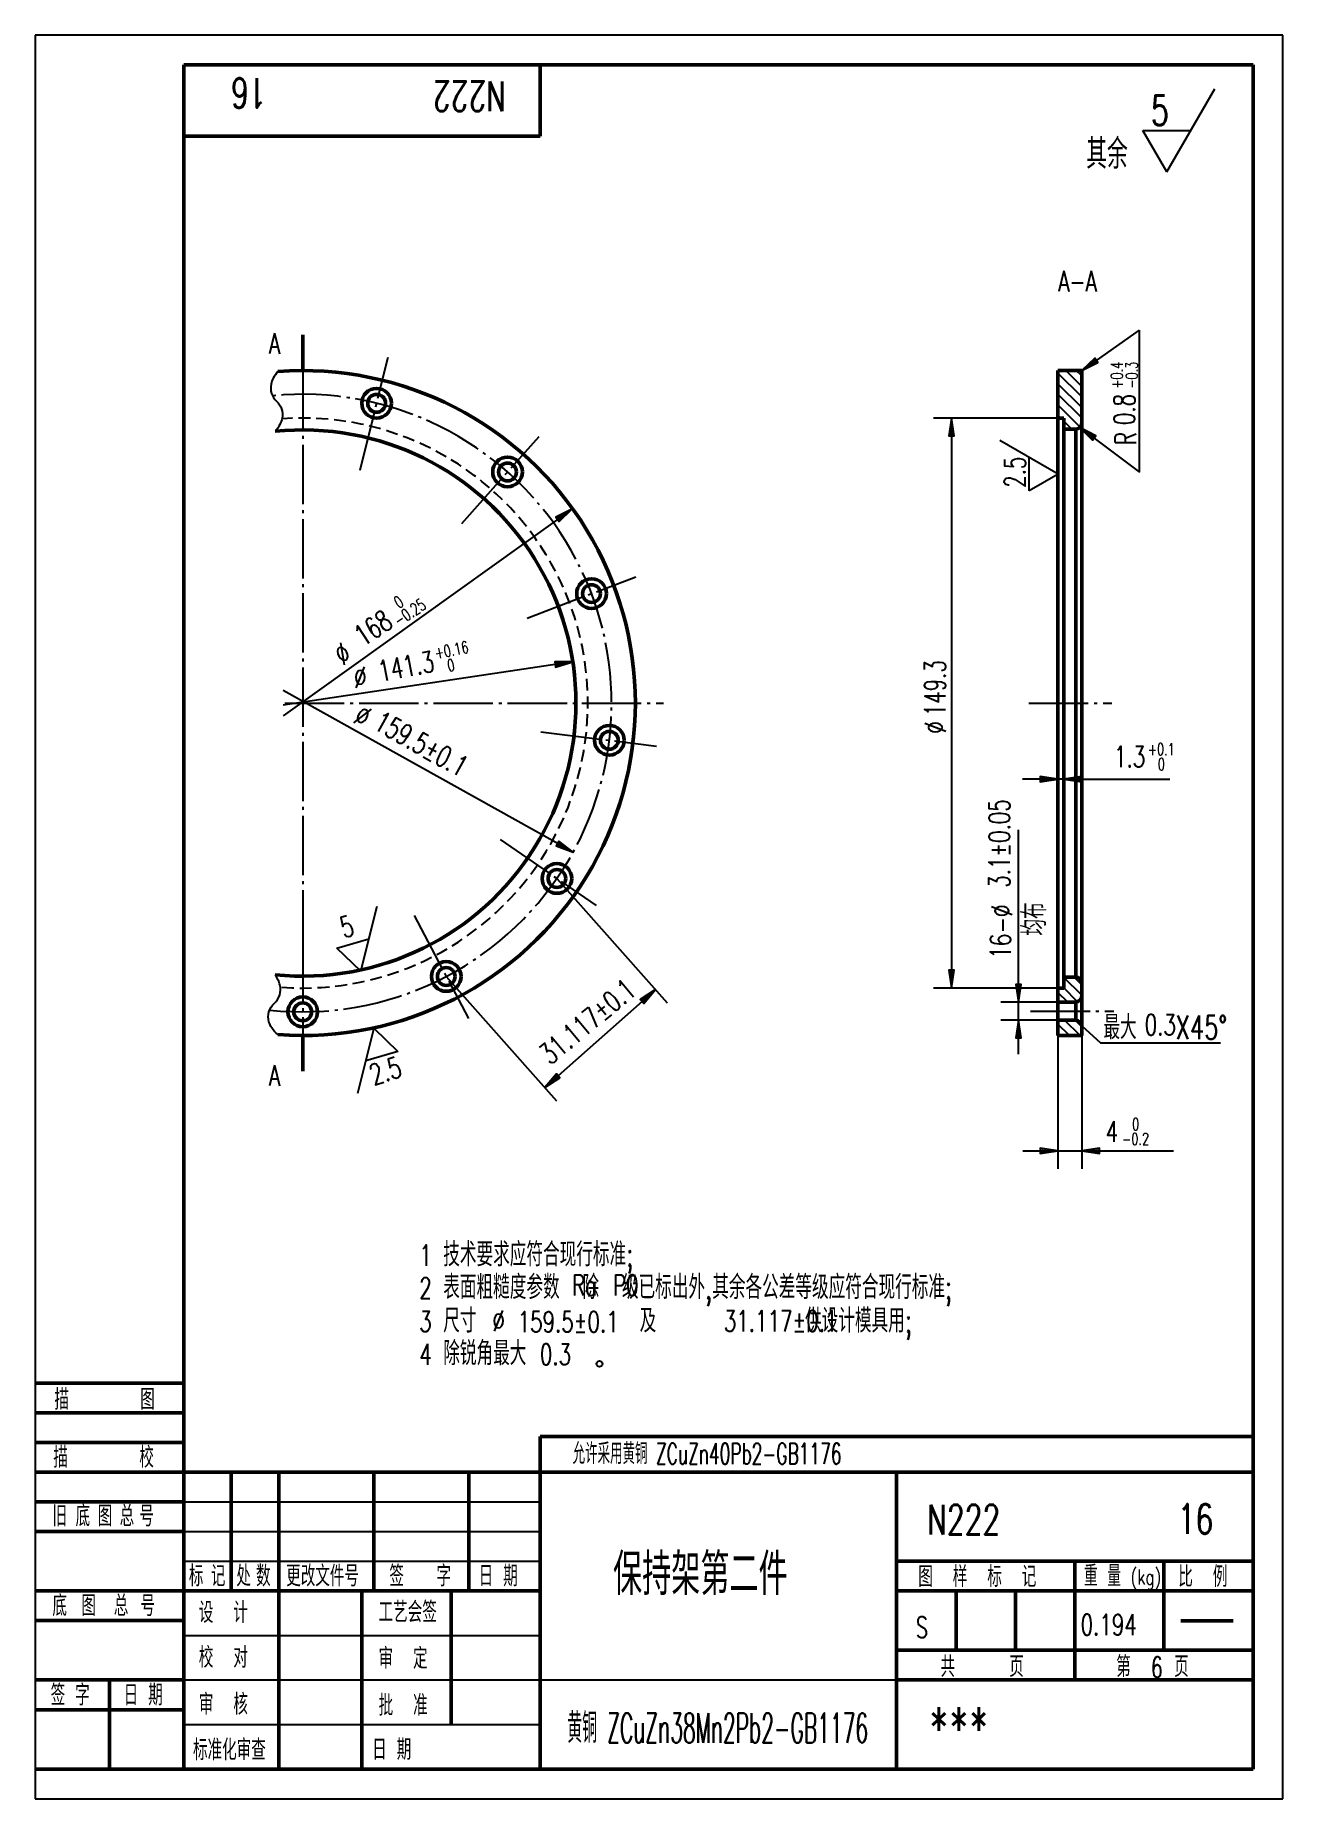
# Model space of a CAD drawing. Extents: x 0 to 210, y 0 to 297.
import ezdxf
from ezdxf.enums import TextEntityAlignment as Align

# ---------------------------------------------------------------- set-up
doc = ezdxf.new("R2010")
doc.units = 0
doc.header["$MEASUREMENT"] = 0
doc.linetypes.add('CENTER', pattern=[12.5, 10, -1, 0.5, -1])
doc.linetypes.add('HIDDEN', pattern=[3, 2, -1])
doc.layers.get('0').update_dxf_attribs({"color": 6, "linetype": 'CONTINUOUS'})
doc.layers.get('DEFPOINTS').update_dxf_attribs({"linetype": 'CONTINUOUS'})
doc.layers.add('1', color=2, linetype='CONTINUOUS', lineweight=50)
for name, color, linetype in [('2', 6, 'CONTINUOUS'), ('3', 7, 'CENTER'), ('5', 3, 'HIDDEN'), ('90', 7, 'CONTINUOUS')]:
    doc.layers.add(name, color=color, linetype=linetype)
doc.styles.add('HZ', font='SIMPLEX', dxfattribs={"width": 0.7, "bigfont": 'HZTXT'})
doc.dimstyles.get("Standard").update_dxf_attribs({"dimtxt": 0.18, "dimasz": 0.18, "dimexe": 0.18, "dimexo": 0.0625, "dimgap": 0.09, "dimtad": 0, "dimtih": 1, "dimtoh": 1, "dimdec": 4, "dimzin": 0, "dimdsep": 46, "dimtxsty": 'Standard', "dimcen": 0.09, "dimadec": 0, "dimazin": 0, "dimtfac": 1, "dimtdec": 4, "dimtofl": 0, "dimtmove": 0, "dimatfit": 3, "dimfxl": 0, "dimtolj": 1, "dimtzin": 0, "dimarcsym": 0})

# ---------------------------------------------------------------- blocks, each defined once
blk = doc.blocks.new('BLK', base_point=(1, 0))
for points in [[(0, 0), (1, 0), (0, 0.15), (0, -0.15), (1, 0)], [(0, 0.07), (0.5, 0), (0, -0.07)]]:
    blk.add_lwpolyline(points)
blk = doc.blocks.new('*D4')
at = {"color": 0, "linetype": 'ByBlock'}
for p, q in [((89.4, 47.99), (68.46, 47.99)), ((71.46, 44.99), (71.46, -44.99)), ((89.4, -47.99), (68.46, -47.99))]:
    blk.add_line(p, q, dxfattribs=at)
at = {"layer": 'DEFPOINTS', "color": 0, "linetype": 'ByBlock'}
for p in [(89.4, 47.99), (71.46, -47.99), (89.4, -47.99)]:
    blk.add_point(p, dxfattribs=at)
at = {"color": 0, "linetype": 'ByBlock', "xscale": 3, "yscale": 3, "zscale": 3}
for p, rotation in [((71.46, 47.99), 90), ((71.46, -47.99), 270)]:
    blk.add_blockref('BLK', p, dxfattribs=dict(at, rotation=rotation))
blk = doc.blocks.new('*X3')
at = {"color": 0}
for p, q in [((93.12, -56), (90.51, -53.38)), ((93.4, -54.51), (92.27, -53.38)), ((91.36, -56), (89.4, -54.05)), ((89.59, -56), (89.4, -55.81))]:
    blk.add_line(p, q, dxfattribs=at)
blk = doc.blocks.new('*X2')
at = {"color": 0}
for p, q in [((93.4, -49.21), (90.4, -46.21)), ((93.4, -47.44), (92.11, -46.14)), ((91.04, -50.38), (89.4, -48.74)), ((92.71, -50.29), (90.4, -47.98))]:
    blk.add_line(p, q, dxfattribs=at)
blk = doc.blocks.new('*X1')
at = {"color": 0}
for p, q in [((93.4, 51.56), (89.4, 55.56)), ((93.4, 49.79), (89.4, 53.79)), ((93.4, 53.32), (90.72, 56)), ((93.4, 55.09), (92.49, 56)), ((93.4, 48.02), (89.4, 52.02)), ((93.16, 46.49), (89.4, 50.25)), ((89.9, 47.99), (89.4, 48.48)), ((91.74, 46.14), (90.4, 47.48))]:
    blk.add_line(p, q, dxfattribs=at)
blk = doc.blocks.new('*D5')
at = {"color": 0, "linetype": 'ByBlock'}
for p, q in [((87.82, 154.99), (106.39, 134.03)), ((69.19, 138.49), (87.76, 117.52)), ((102.15, 134.28), (88.01, 121.76))]:
    blk.add_line(p, q, dxfattribs=at)
at = {"layer": 'DEFPOINTS', "color": 0, "linetype": 'ByBlock'}
for p in [(87.82, 154.99), (69.19, 138.49), (85.77, 119.77)]:
    blk.add_point(p, dxfattribs=at)
at = {"color": 0, "linetype": 'ByBlock', "xscale": 3, "yscale": 3, "zscale": 3}
for p, rotation in [((104.4, 136.27), 41.5384615384616), ((85.77, 119.77), 221.5384615384616)]:
    blk.add_blockref('BLK', p, dxfattribs=dict(at, rotation=rotation))
blk = doc.blocks.new('A$C2888006D')
at = {"layer": '2', "style": 'HZ', "width": 0.6}
blk.add_text('允许采用黄铜 ZCuZn40Pb2-GB1176', height=3.5, dxfattribs=at).set_placement((-0.17, 0))

msp = doc.modelspace()

# ---------------------------------------------------------------- linework, layer by layer
at = {"layer": '1'}
for p, q in [((25, 292), (25, 5)), ((205, 292), (25, 292)), ((85, 280), (85, 292)), ((205, 5), (205, 292)), ((25, 280), (85, 280)), ((45.02036, 240.52877), (45.02036, 246.52877)), ((172.16623, 240.52877), (176.16623, 240.52877)), ((172.16623, 128.52877), (172.16623, 240.52877)), ((176.16623, 240.52877), (176.16623, 128.52877)), ((172.16623, 232.5176), (173.16623, 232.5176)), ((173.16623, 232.5176), (173.16623, 136.53994)), ((173.16623, 230.67367), (175.16623, 230.67367)), ((175.16623, 230.67367), (175.16623, 138.38388)), ((173.16623, 138.38388), (175.16623, 138.38388)), ((172.16623, 136.53994), (173.16623, 136.53994)), ((172.16623, 134.14513), (175.16623, 134.14513)), ((175.16623, 134.14513), (175.16623, 131.14513)), ((172.16623, 131.14513), (175.16623, 131.14513)), ((45.02036, 128.52877), (45.02036, 122.52877)), ((172.16623, 128.52877), (176.16623, 128.52877)), ((0, 70), (25, 70)), ((0, 65), (25, 65)), ((0, 60), (25, 60)), ((85, 61), (85, 5)), ((85, 61), (205, 61)), ((0, 55), (25, 55)), ((25, 55), (205, 55)), ((33, 55), (33, 35)), ((41, 55), (41, 5)), ((57, 55), (57, 35)), ((73, 55), (73, 35)), ((145, 55), (145, 5)), ((0, 50), (25, 50)), ((0, 45), (25, 45)), ((145, 40), (205, 40)), ((175, 40), (175, 20)), ((190, 40), (190, 25)), ((0, 35), (25, 35)), ((25, 35), (85, 35)), ((55, 35), (55, 5)), ((70, 35), (70, 12.5)), ((145, 35), (205, 35)), ((155, 35), (155, 25)), ((165, 35), (165, 25)), ((0, 30), (25, 30)), ((192.82643, 29.93566), (201.63835, 29.93566)), ((145, 25), (205, 25)), ((0, 20), (25, 20)), ((12.5, 20), (12.5, 5)), ((145, 20), (205, 20)), ((0, 15), (25, 15)), ((0, 5), (205, 5))]:
    msp.add_line(p, q, dxfattribs=at)
for centre, radius in [((57.46477, 235.01775), 2.5), ((57.46477, 235.01775), 1.5), ((79.50273, 223.45133), 2.5), ((79.50273, 223.45133), 1.5), ((93.6412, 202.96823), 2.5), ((93.6412, 202.96823), 1.5), ((96.64122, 178.26087), 2.5), ((96.64122, 178.26087), 1.5), ((87.81552, 154.98941), 2.5), ((87.81552, 154.98941), 1.5), ((69.18596, 138.48506), 2.5), ((69.18596, 138.48506), 1.5), ((45.02036, 132.52877), 2.5), ((45.02036, 132.52877), 1.5)]:
    msp.add_circle(centre, radius, dxfattribs=at)
for centre, radius, start, end in [((45.02036, 184.52877), 56, 265.6924356, 94.2695357), ((175.16623, 231.67367), 1, 270, 0), ((45.02036, 184.52877), 46, 264.220877, 95.7721314), ((175.16623, 137.38388), 1, 0, 90), ((174.97586, 135.3355), 1.2055, 279.0860654, 350.9139346), ((174.97586, 129.95476), 1.2055, 9.0860654, 80.9139346)]:
    msp.add_arc(centre, radius, start, end, dxfattribs=at)
at = {"layer": '2'}
for p, q in [((0, 297), (0, 0)), ((210, 297), (0, 297)), ((210, 0), (210, 297)), ((190.47409, 273.98666), (198.55699, 287.98666)), ((186.43264, 280.98666), (194.51554, 280.98666)), ((190.47409, 273.98666), (186.43264, 280.98666)), ((178.62591, 242.24633), (185.91432, 247.3357)), ((185.91432, 223.41767), (185.91432, 247.3357)), ((172.19272, 223.08057), (162.38818, 228.73073)), ((178.27125, 229.16379), (185.91432, 223.41767)), ((167.295, 220.24762), (167.29045, 225.90565)), ((172.19272, 223.08057), (167.295, 220.24762)), ((87.90692, 215.46591), (41.72097, 182.36486)), ((90.49247, 191.47767), (41.72097, 184.19531)), ((90.54957, 159.40726), (41.72097, 186.6411)), ((54.83027, 139.35001), (57.52874, 150.33962)), ((50.74625, 143.26588), (56.17951, 144.84481)), ((54.83027, 139.35001), (50.74625, 143.26588)), ((56.96788, 129.75196), (54.2694, 118.76234)), ((56.96788, 129.75196), (61.0519, 125.83608)), ((176.16623, 130.14513), (179.34807, 127.32562)), ((61.0519, 125.83608), (55.61864, 124.25715)), ((179.34807, 127.32562), (199.50668, 127.32562)), ((25, 50), (85, 50)), ((25, 45), (85, 45)), ((25, 40), (85, 40)), ((25, 27.5), (85, 27.5)), ((25, 20), (85, 20)), ((85, 20), (145, 20)), ((25, 12.5), (85, 12.5)), ((0, 0), (210, 0))]:
    msp.add_line(p, q, dxfattribs=at)
at = {"layer": '2', "linetype": 'ByBlock'}
for p, q in [((173.16623, 171.71585), (166.16623, 171.71585)), ((176.16623, 171.71585), (190.98878, 171.71585)), ((165.54507, 125.42595), (165.54507, 163.20743)), ((172.16623, 134.14513), (162.54507, 134.14513)), ((172.16623, 131.14513), (162.54507, 131.14513)), ((172.16623, 128.52877), (172.16623, 106.09542)), ((176.16623, 128.52877), (176.16623, 106.09542)), ((166.27058, 109.09542), (191.63742, 109.09542))]:
    msp.add_line(p, q, dxfattribs=at)
at = {"layer": '2'}
for points in [[(40.85124, 240.37337, 0.055863548), (40.07133, 239.25011, 0.071197516), (39.69953, 238.24142, 0.266251582), (40.61448, 235.37964, -0.263516727), (41.55242, 232.49683, -0.071031023), (41.17972, 231.45184, -0.056266285), (40.39403, 230.29554)], [(40.81417, 128.68696, -0.061956692), (39.80551, 129.83309, -0.082976306), (39.32638, 130.87133, -0.283877055), (40.23115, 133.94341, 0.278060174), (41.1857, 137.06016, 0.048226245), (40.9008, 137.86149, 0.039537899), (40.38844, 138.76257)]]:
    msp.add_lwpolyline(points, format="xyb", dxfattribs=at)
msp.add_circle((94.97959, 73.23096), 0.5, dxfattribs=at)
at = {"layer": '3'}
for p, q in [((54.68846, 223.7538), (59.3793, 242.78528)), ((45.02036, 240.52877), (45.02036, 144.12983)), ((71.80981, 214.76782), (84.80772, 229.43942)), ((82.79403, 198.85444), (101.12133, 205.80507)), ((42.02036, 184.52877), (105.74656, 184.52877)), ((167.27289, 184.52877), (181.23473, 184.52877)), ((85.12475, 179.65922), (104.58289, 177.29657)), ((78.26804, 161.57956), (94.39939, 150.44489)), ((63.79468, 148.75728), (72.90375, 131.40141)), ((45.02036, 144.12983), (45.02036, 128.52877)), ((167.56638, 132.64513), (181.58487, 132.64513))]:
    msp.add_line(p, q, dxfattribs=at)
msp.add_arc((45.02036, 184.52877), 52, 263.8454237, 95.6062415, dxfattribs=at)
at = {"layer": '5'}
msp.add_arc((45.02036, 184.52877), 48, 265.8215376, 94.0979385, dxfattribs=at)

# ---------------------------------------------------------------- block references
msp.add_blockref('A$C2888006D', (90.62768, 56.37038))
at = {"layer": '2', "xscale": 3, "yscale": 3, "zscale": 3}
for p, rotation in [((176.16623, 240.52877), 214.9259536586319), ((175.87334, 230.96657), 143.063842765313), ((90.34535, 217.21351), 35.62882235148253), ((90.49247, 191.47767), 8.492423611694932), ((90.54957, 159.40726), 330.849691657895)]:
    msp.add_blockref('BLK', p, dxfattribs=dict(at, rotation=rotation))
at = {"layer": '2'}
for name in ['*X1', '*X2', '*X3']:
    msp.add_blockref(name, (82.76444, 184.52877), dxfattribs=at)
at = {"layer": '2', "linetype": 'ByBlock', "xscale": 3, "yscale": 3, "zscale": 3}
for p in [(172.16623, 171.71585), (172.16623, 109.09542)]:
    msp.add_blockref('BLK', p, dxfattribs=at)
for p, rotation in [((173.16623, 171.71585), 180), ((165.54507, 134.14513), 270), ((176.16623, 109.09542), 180)]:
    msp.add_blockref('BLK', p, dxfattribs=dict(at, rotation=rotation))
at = {"layer": '2', "color": 0, "linetype": 'ByBlock', "xscale": 3, "yscale": 3, "zscale": 3, "rotation": 90}
msp.add_blockref('BLK', (165.54507, 131.14513), dxfattribs=at)

# ---------------------------------------------------------------- texts
at = {"layer": '2', "style": 'HZ', "width": 0.7}
for s, height, rotation, p in [('16', 5, 180, (38.95559, 289.7797)), ('R', 3.5, 90, (185.32054, 227.97569)), ('2.5', 3.5, 89.2054752, (166.62303, 220.76893)), ('%%c', 3.5, 30.7639292, (51.73063, 190.76611)), ('%%c', 3.5, 329.2360708, (53.33689, 181.3833)), ('%%c', 3.5, 90, (153.27037, 179.36376)), ('-%%c', 3.5, 90, (164.45415, 145.74646)), ('均布', 4, 90, (170.17364, 145.37114))]:
    msp.add_text(s, height=height, rotation=rotation, dxfattribs=at).set_placement(p)
at = {"layer": '2', "style": 'HZ'}
for s, height, width, p in [('其余', 5, 0.7, (176.91394, 274.51698)), ('A-A', 3.5, 0.7, (172.1825, 253.82622)), ('A', 3.5, 0.7, (39.32638, 243.34475)), ('%%c', 3.5, 0.7, (53.66715, 187.12022)), ('最大', 4, 0.7, (179.81121, 127.91016)), ('X45%%d', 4, 0.7, (191.98256, 127.91016)), ('A', 3.5, 0.7, (39.32638, 120.07247)), ('1', 3.5, 0.7, (64.64076, 89.77124)), ('  技术要求应符合现行标准;', 4, 0.7, (64.83592, 89.66353)), ('2', 3.5, 0.7, (64.64076, 84.26665)), ('  表面粗糙度参数  除  级已标出外,其余各公差等级应符合现行标准;', 4, 0.7, (64.83592, 84.16353)), ('Ra', 3.5, 0.7, (90.33693, 84.72659)), ('P0', 3.5, 0.7, (97.25598, 84.72659)), ('3', 3.5, 0.7, (64.64076, 78.61503)), ('  尺寸             及            供设计模具用;', 4, 0.7, (64.83592, 78.51649)), ('%%c', 3.5, 0.7, (76.95671, 78.71944)), ('  除锐角最大', 4, 0.7, (64.83592, 73.01649)), ('4', 3.5, 0.7, (64.64076, 73.09257)), ('描', 3.5, 0.7, (3.22753, 65.50101)), ('图', 3.5, 0.7, (17.66888, 65.50101)), ('描', 3.5, 0.7, (3.03238, 55.74288)), ('校', 3.5, 0.7, (17.51876, 55.74288)), ('旧', 3.5, 0.7, (2.88226, 45.85964)), ('底', 3.5, 0.7, (6.78533, 45.85964)), ('图', 3.5, 0.7, (10.49324, 45.85964)), ('总', 3.5, 0.7, (14.20115, 45.85964)), ('号', 3.5, 0.7, (17.51876, 45.85964)), ('16', 5, 0.7, (192.31603, 44.62647)), ('保持架第二件', 7, 0.7, (97.26138, 34.29644)), ('标', 3.5, 0.7, (25.8503, 35.76194)), ('记', 3.5, 0.7, (29.55821, 35.76194)), ('处', 3.5, 0.7, (33.85158, 35.76194)), ('数', 3.5, 0.7, (37.16919, 35.76194)), ('更改文件号', 3.5, 0.7, (42.24318, 35.76194)), ('签   字', 3.5, 0.7, (59.61182, 35.76194)), ('日 期', 3.5, 0.7, (74.63862, 35.76194)), ('图  样  标  记', 3.5, 0.7, (148.64674, 35.65471)), ('重 量', 3.5, 0.666, (176.52363, 35.77982)), ('比  例', 3.5, 0.7, (192.42112, 35.65471)), ('底', 3.5, 0.7, (2.88226, 30.75777)), ('图', 3.5, 0.7, (7.7611, 30.75777)), ('总', 3.5, 0.7, (13.22539, 30.75777)), ('号', 3.5, 0.7, (17.71391, 30.75777)), ('设  计', 3.5, 0.7, (27.53162, 29.61396)), ('工艺会签', 3.5, 0.7, (57.79539, 29.68545)), ('S', 3.5, 0.666, (148.25643, 27.11188)), ('校  对', 3.5, 0.7, (27.53162, 22.05409)), ('审  定', 3.5, 0.7, (57.79539, 21.87537)), ('共     页', 3.5, 0.7, (152.38467, 20.49923)), ('第    页', 3.5, 0.7, (181.97291, 20.49923)), ('6', 3.5, 0.666, (187.80336, 20.39384)), ('签 字', 3.5, 0.7, (2.58203, 15.70952)), ('日 期', 3.5, 0.7, (14.87668, 15.70952)), ('审  核', 3.5, 0.7, (27.53162, 14.15465)), ('批  准', 3.5, 0.7, (57.79539, 13.97593)), ('标准化审查', 3.5, 0.7, (26.55586, 6.48755)), ('日 期', 3.5, 0.7, (56.71454, 6.54117))]:
    msp.add_text(s, height=height, dxfattribs=dict(at, width=width)).set_placement(p)
at = {"layer": '2', "style": 'HZ', "width": 0.761019}
msp.add_text('(kg)', height=2.5, dxfattribs=at).set_placement((184.3748, 36.08364), (189.53885, 36.08364), align=Align.FIT)
at = {"layer": '90', "style": 'HZ', "width": 0.7}
for s, height, rotation, p in [('N222', 5, 180, (79.22486, 289.2271)), ('+0.4', 2, 90, (183.07852, 237.46847)), ('-0.3', 2, 90, (185.57852, 237.46847)), ('0.8', 3.5, 90, (185.07852, 231.33513)), ('0', 2, 33.6562004, (61.21097, 200.39719)), ('-0.25', 2, 33.6562004, (61.18145, 197.37409)), ('168', 3.5, 33.6562004, (55.21643, 194.00319)), ('141.3', 3.5, 10.989802, (58.12053, 188.10194)), ('+0.16', 2, 10.989802, (67.42499, 191.94619)), ('0', 2, 10.989802, (69.57039, 189.81612)), ('149.3', 3.5, 90, (153.21967, 182.30954)), ('159.5%%p0.1', 3.5, 330.7369866, (56.70884, 180.29396)), ('3.1%%p0.05', 3.5, 90, (164.04173, 153.41705)), ('16', 3.5, 90, (164.25692, 141.47897)), ('31.117%%p0.1', 3.5, 39.5911451, (86.69131, 123.4724))]:
    msp.add_text(s, height=height, rotation=rotation, dxfattribs=at).set_placement(p)
msp.add_text('5', height=5, dxfattribs=at).set_placement((189.32869, 281.84451), align=Align.CENTER)
at = {"layer": '90', "style": 'HZ'}
for s, height, width, p in [('1.3', 3.5, 0.7, (181.61008, 173.75138)), ('+0.1', 2, 0.7, (187.27675, 175.75138)), ('0', 2, 0.7, (188.97675, 173.25138)), ('0.3', 3.5, 0.7, (186.7701, 128.60638)), ('4', 3.5, 0.7, (180.19758, 110.61504)), ('0', 2, 0.7, (184.64758, 112.61504)), ('-0.2', 2, 0.7, (182.94758, 110.11504)), ('159.5%%p0.1', 3.5, 0.7, (81.19577, 78.58196)), ('31.117%%p0.1', 3.5, 0.7, (115.91865, 78.71039)), ('0.3', 3.5, 0.7, (84.95172, 73.08798)), ('N222', 5, 0.7, (150.1573, 44.5203)), ('0.194', 3.5, 0.7, (175.97758, 27.55974)), ('黄铜 ZCuZn38Mn2Pb2-GB1176', 5, 0.5, (89.56371, 9.41675)), ('***', 7, 0.7, (150.42933, 8.40868))]:
    msp.add_text(s, height=height, dxfattribs=dict(at, width=width)).set_placement(p)
at = {"layer": '90', "style": 'HZ', "width": 0.7}
for s, p in [('5', (52.95861, 145.20683)), ('2.5', (59.46583, 120.91782))]:
    msp.add_text(s, height=3.5, rotation=17.3847873, dxfattribs=at).set_placement(p, align=Align.CENTER)

# ---------------------------------------------------------------- dimensions: what is measured, and where the dimension line sits
at = {"layer": '2'}
dim = msp.add_linear_dim(base=(154.22299, 136.53994), p1=(172.16623, 232.5176), p2=(172.16623, 136.53994), angle=90, text='  ', dimstyle='Standard', dxfattribs=at)
dim.commit()
dim.dimension.update_dxf_attribs({"geometry": '*D4', "text_midpoint": (150.72299, 184.52877), "insert": (82.76444, 184.52877)})
dim = msp.add_aligned_dim(p1=(87.81552, 154.98941), p2=(69.18596, 138.48506), distance=25.00445, text=' ', dimstyle='Standard', dxfattribs=at)
dim.commit()
dim.dimension.update_dxf_attribs({"geometry": '*D5', "text_midpoint": (92.76083, 130.64092)})

doc.saveas('drawing.dxf')
